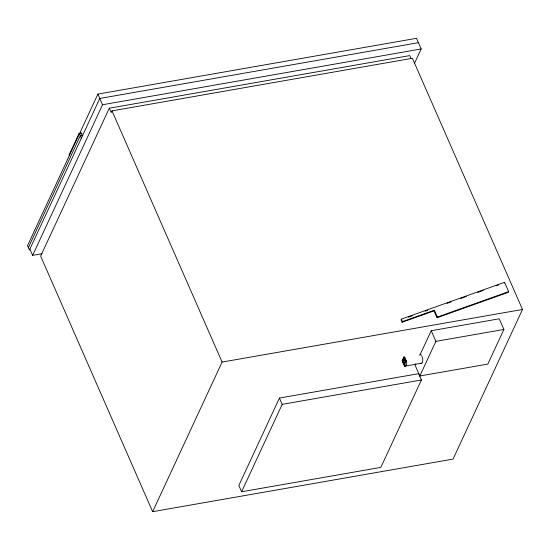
<?xml version="1.0" encoding="UTF-8"?>
<svg xmlns="http://www.w3.org/2000/svg" width="550" height="550" viewBox="0 0 550 550"><rect width="100%" height="100%" fill="white"/><g stroke="black" fill="none" stroke-linecap="round" stroke-linejoin="round"><path stroke-width="0.82" d="M80.85 132.846L79.193 133.141L69.046 154.99L69.328 155.623M414.315 63.718L421.163 48.964L416.501 38.314L97.886 94.098L80.486 131.581L82.39 135.939M28.346 247.658L80.314 135.706L82.802 135.266M41.841 253.749L32.636 255.365L102.547 104.741L97.886 94.098M109.312 108.192L40.645 256.121L152.646 511.686L453.056 459.092L522.5 309.478L412.411 58.273L112.001 110.866L111.224 112.551L109.312 108.192L409.723 55.598L410.994 58.506M152.646 511.686L222.09 362.072L112.001 110.866M279.428 398.056L238.851 485.471L241.608 491.762L380.841 467.39L421.417 379.974L418.653 373.684L279.428 398.056L282.184 404.353L241.608 491.762M437.044 317.749L508.344 292.304L508.654 291.631L504.563 282.294L401.356 319.131L401.039 319.798L402.119 322.259L434.026 310.867L434.342 310.2L437.353 317.075L437.044 317.749L434.026 310.867M402.119 322.259L402.428 321.585L434.342 310.2M403.459 363.303L402.586 360.614L403.123 360.525L404.154 362.876L403.459 363.303L402.215 360.47L403.776 357.108L404.312 357.012L405.398 360.181L404.862 360.277L403.837 357.926L404.374 357.837L405.398 360.181M402.586 360.614L404.312 357.012M403.666 359.349L403.129 359.439L403.762 360.869L404.291 360.772L403.824 359.013L404.374 357.837M403.762 360.869L403.288 359.102L403.824 359.013M404.862 360.277L403.776 357.108M405.336 360.669L403.776 364.031L404.841 366.451L405.529 366.018L404.704 364.134L406.106 361.109L405.873 360.573L405.336 360.669L405.577 361.206L406.106 361.109M404.841 366.451L404.168 364.231L405.873 360.573M415.862 363.804L415.147 365.337L419.815 375.987L487.822 364.086L503.896 329.457L499.228 318.808L431.221 330.708L419.794 355.334M419.815 375.987L435.889 341.357L431.221 330.708M504.254 282.968L504.563 282.294M408.299 317.212L412.328 315.769M425.232 311.169L427.652 310.303M446.999 303.401L451.034 301.957M460.707 298.506L466.352 296.491M477.641 292.462L483.285 290.448M496.189 285.849L498.609 284.982M437.353 317.075L508.654 291.631M418.406 42.673L99.791 98.45L29.411 250.078L27.5 245.726L79.468 133.767L81.957 133.334M102.547 104.741L421.163 48.964M222.09 362.072L522.5 309.478M435.889 341.357L503.896 329.457M402.215 360.47L402.751 360.374L403.996 363.213M405.02 359.941L405.556 359.851M403.913 360.532L404.449 360.436M403.618 362.966L404.154 362.876M404.168 364.231L404.704 364.134M404.993 366.114L421.582 363.234M282.184 404.353L421.417 379.974M401.356 319.131L402.428 321.585M404.58 364.54L405.377 366.355M79.193 133.141L81.379 138.126M29.879 249.074L32.636 255.365M421.96 356.311L422.331 357.335A4.476 1.843 80.1 0 1 422.634 361.687A4.476 1.843 80.1 0 1 421.087 363.179M406.271 360.147A4.476 1.843 80.1 0 1 405.274 366.059A4.476 1.843 80.1 0 1 402.765 359.762M403.934 357.239A4.476 1.843 80.1 0 1 405.446 358.27M420.001 354.427A4.476 1.843 80.1 0 1 421.513 355.458"/></g></svg>
